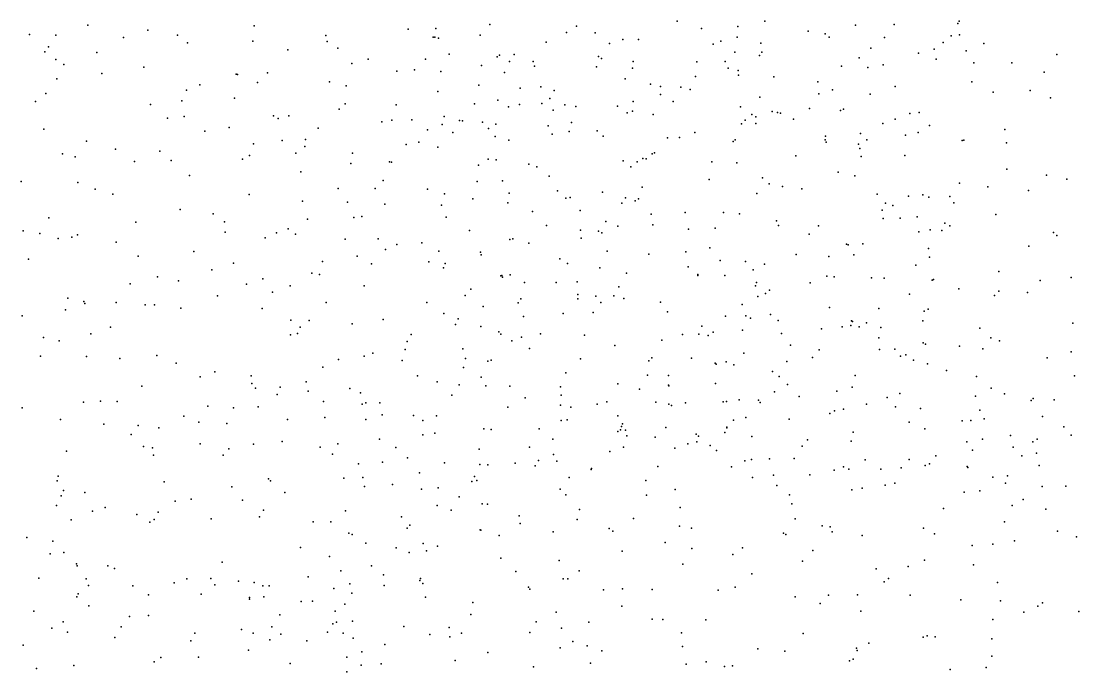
# Model space of a CAD drawing. Header units: metres. Extents: x -25 to 25, y -27.7 to 27.8.
# Drawn here: x 10.815 to 13.632, y -13.867 to -12.134 of the extents above; entities that cross this region are included whole.
import ezdxf

# ---------------------------------------------------------------- set-up
doc = ezdxf.new("R2010")
doc.units = ezdxf.units.M

msp = doc.modelspace()

# ---------------------------------------------------------------- linework, layer by layer
for p in [(12.0633, -12.1426, -1.4442), (12.5625, -12.1343, 10.0375), (12.7961, -12.1343, -2.1631), (13.3097, -12.1404, 6.4219), (13.3135, -12.1341, -7.9249), (10.8371, -12.1693, -1.1973), (10.9926, -12.1452, -12.2753), (11.1523, -12.1579, -0.6439), (11.4357, -12.1469, 3.8207), (11.8455, -12.155, 3.7869), (11.9197, -12.1541, 9.071), (12.038, -12.171, 9.1871), (12.2676, -12.1639, 4.167), (12.294, -12.1476, 7.3501), (12.3442, -12.1649, -1.6939), (12.6273, -12.154, -19.1128), (12.7236, -12.148, -8.0179), (12.9114, -12.1608, 9.8869), (12.9563, -12.1679, 7.1065), (13.0371, -12.1449, 5.7714), (13.1406, -12.1431, 7.1473), (13.3147, -12.1709, 6.2432), (10.9073, -12.1718, -11.5968), (11.0879, -12.1773, 3.9345), (11.2315, -12.1715, 1.4433), (11.2581, -12.1919, -20.1318), (11.4318, -12.1876, -0.8934), (11.6268, -12.1724, -1.1026), (11.6302, -12.1887, 3.8135), (11.9123, -12.1768, -19.5158), (11.917, -12.1764, 7.3637), (11.9265, -12.1798, -11.5067), (12.2132, -12.1897, 9.4434), (12.3819, -12.1934, 8.7047), (12.4178, -12.183, -19.1332), (12.4591, -12.1833, 9.8524), (12.6583, -12.1955, 14.938), (12.6789, -12.1875, 9.2748), (12.7225, -12.1765, 5.2464), (12.7852, -12.1926, 3.1498), (12.9675, -12.177, -2.4279), (13.1144, -12.1775, -13.0812), (13.271, -12.1911, 2.0572), (13.2925, -12.1732, 14.5599), (13.3791, -12.1939, -8.2027), (10.8782, -12.2156, -20.0518), (10.8879, -12.2024, 4.0007), (11.0169, -12.2178, -0.4641), (11.5251, -12.2106, -1.7225), (11.6585, -12.2063, 15.5707), (11.9546, -12.2223, 2.4903), (12.0891, -12.2245, -2.6741), (12.1283, -12.2228, -19.2023), (12.7157, -12.2164, 9.4674), (12.7815, -12.2257, -12.9719), (12.7875, -12.2166, 9.6489), (13.0778, -12.2059, 6.9441), (13.2053, -12.2192, 6.7721), (13.2473, -12.2085, 6.0829), (13.3325, -12.213, 5.561), (13.5734, -12.2225, 2.026), (10.9072, -12.236, -18.1513), (10.9289, -12.2493, -18.846), (11.6959, -12.2465, -11.5278), (11.739, -12.2355, -19.7923), (11.8921, -12.2356, -12.0894), (12.0415, -12.2522, 9.0297), (12.0829, -12.2294, 4.0098), (12.116, -12.2418, 3.8307), (12.1792, -12.2419, 6.9903), (12.1822, -12.2538, -12.1079), (12.353, -12.2285, 4.6225), (12.3611, -12.2336, -11.6592), (12.4453, -12.2415, 4.7627), (12.6144, -12.2421, 5.0179), (12.6901, -12.2412, 9.8956), (12.9997, -12.2541, 3.0129), (13.0475, -12.2317, -13.4927), (13.1113, -12.2506, 5.35), (13.2524, -12.2356, 2.8473), (13.3529, -12.2452, 5.8303), (13.454, -12.2447, 7.2477), (11.0295, -12.2732, -1.4007), (11.1413, -12.2565, -18.4002), (11.3878, -12.2756, 1.8292), (11.3908, -12.2762, -0.6897), (11.4708, -12.2721, -20.004), (11.8156, -12.2674, 3.9172), (11.8626, -12.2638, 7.1351), (11.9324, -12.2678, 8.8638), (12.1022, -12.2711, 15.4121), (12.3472, -12.2558, 9.5646), (12.4432, -12.2591, 5.0301), (12.6114, -12.2811, -11.4965), (12.6979, -12.2594, -2.8611), (12.7245, -12.2653, -13.3894), (12.7257, -12.2783, 2.3289), (12.8198, -12.2822, -18.9416), (13.0699, -12.2573, 2.1146), (13.5402, -12.2701, 14.4006), (10.9096, -12.2877, -12.7941), (11.2909, -12.3038, 4.02), (11.4447, -12.2977, 15.6851), (11.6359, -12.2961, -12.1192), (11.6809, -12.3066, -2.0437), (12.0337, -12.3049, 6.9997), (12.1988, -12.3086, 3.6286), (12.4236, -12.2874, 15.1468), (12.4917, -12.3019, 9.2226), (12.5175, -12.3084, 15.026), (12.5724, -12.3101, -13.1348), (12.9372, -12.2958, -19.5982), (13.143, -12.3078, 5.6795), (13.3474, -12.2955, 6.4326), (10.881, -12.3268, 16.1386), (11.2552, -12.3175, 15.901), (11.383, -12.3388, 1.4923), (11.9249, -12.3216, 8.2914), (12.1445, -12.3122, 8.4354), (12.2348, -12.3187, 9.1222), (12.5176, -12.3297, -11.7941), (12.5966, -12.3163, 9.5787), (12.7821, -12.3366, 5.3022), (12.9398, -12.3278, -8.1946), (12.9762, -12.3174, 14.6579), (13.0762, -12.3283, -19.7558), (13.404, -12.3234, -11.9106), (13.5023, -12.3186, -11.6141), (13.5568, -12.338, -12.1306), (10.853, -12.3477, 4.1572), (11.1597, -12.3559, 4.0953), (11.2433, -12.346, 1.2639), (11.662, -12.3682, 2.22), (11.6782, -12.3541, -19.5285), (11.814, -12.3572, 7.3329), (12.0229, -12.3546, -12.4332), (12.0842, -12.3443, -1.324), (12.1134, -12.362, 4.2727), (12.1426, -12.3559, 4.6913), (12.2019, -12.3537, -12.5731), (12.2235, -12.3403, 7.3383), (12.2635, -12.3574, -2.9474), (12.2924, -12.3615, 15.2293), (12.4036, -12.3601, 8.8345), (12.4451, -12.3482, -1.7652), (12.5515, -12.3479, -12.7238), (12.7313, -12.3622, -18.7575), (12.9145, -12.3666, 5.5302), (13.0055, -12.3683, -12.9791), (11.2045, -12.3927, -12.5011), (11.2493, -12.3883, -18.6898), (11.4874, -12.3867, 4.0653), (11.4994, -12.3937, -19.8192), (11.5279, -12.386, 1.9813), (11.9416, -12.3881, 7.6473), (12.232, -12.3711, 4.4172), (12.4293, -12.3779, 4.6753), (12.4435, -12.3741, -12.2551), (12.4986, -12.383, -12.4981), (12.7613, -12.3831, -8.0103), (12.7716, -12.3891, -11.7425), (12.8158, -12.3744, -13.689), (12.8298, -12.3775, 14.7114), (12.8376, -12.3789, -11.4361), (12.8726, -12.395, -18.551), (12.997, -12.3723, 5.5213), (13.143, -12.3955, 6.8879), (13.1818, -12.3803, -11.785), (13.2071, -12.3771, 5.9583), (10.8749, -12.4218, -19.1562), (11.369, -12.4173, -17.9696), (11.6059, -12.4191, -12.3101), (11.7757, -12.4025, -2.2084), (11.8022, -12.3981, -12.3909), (11.8555, -12.397, -19.1023), (11.8971, -12.4238, 8.1543), (11.9364, -12.4092, 8.6264), (11.9824, -12.3985, -12.6466), (11.9903, -12.4, -2.4917), (12.0441, -12.4031, 4.3417), (12.0602, -12.4202, -12.8907), (12.0789, -12.4083, 7.442), (12.2189, -12.4128, -11.5404), (12.2805, -12.4036, 8.9685), (12.7338, -12.4078, -2.6886), (12.7433, -12.3977, 5.1575), (12.7718, -12.4071, -2.4091), (13.1105, -12.4071, 5.8063), (13.2343, -12.4119, 14.5162), (13.4353, -12.4224, 14.4205), (11.3042, -12.4275, -18.9729), (11.5101, -12.4517, -0.7035), (11.5723, -12.4491, 15.5709), (11.9646, -12.4309, 4.1552), (12.0779, -12.4415, 3.9708), (12.1141, -12.4508, 8.7651), (12.2297, -12.4351, 8.6426), (12.2744, -12.428, -1.4934), (12.3488, -12.4263, 4.9131), (12.3653, -12.4401, 3.293), (12.5362, -12.4453, 14.8875), (12.5684, -12.4437, 4.8518), (12.6097, -12.431, -2.1582), (12.7171, -12.4499, -12.3618), (12.9566, -12.4498, -13.933), (12.9576, -12.4402, -18.2923), (13.0507, -12.4332, 14.5735), (13.0678, -12.4504, -11.9513), (13.1704, -12.4381, 2.814), (13.2045, -12.4308, 6.1462), (13.3212, -12.4523, -12.0661), (13.3263, -12.4515, 2.0432), (10.9887, -12.454, -19.6791), (11.0663, -12.4751, -19.2837), (11.184, -12.4801, -0.445), (11.4342, -12.4609, -19.4421), (11.5703, -12.4678, -12.5468), (11.8401, -12.4623, 7.1927), (11.8738, -12.4561, 15.4245), (11.9249, -12.4697, -1.0847), (12.7115, -12.4546, -12.1256), (12.9592, -12.456, -13.2358), (13.0454, -12.4613, 5.979), (13.0492, -12.4737, 6.9967), (13.4393, -12.4586, 7.2577), (10.925, -12.4871, 16.1622), (10.9585, -12.4957, -1.4339), (11.1172, -12.5075, 16.0448), (11.2146, -12.5051, 4.1731), (11.4044, -12.5016, -18.5478), (11.423, -12.4922, 15.7306), (11.5464, -12.4858, -18.8961), (11.6976, -12.4858, 15.4628), (11.7964, -12.5092, 7.8228), (12.0586, -12.5017, 15.3194), (12.0801, -12.5033, 7.026), (12.4183, -12.5058, 14.9787), (12.4554, -12.5085, -18.5949), (12.4706, -12.5001, -13.1639), (12.4798, -12.5005, -11.441), (12.4956, -12.4876, -1.9357), (12.5016, -12.4852, 3.1084), (12.6551, -12.5085, -18.2446), (12.8786, -12.4926, -12.5549), (13.0525, -12.4946, -19.542), (13.1688, -12.4915, -18.5914), (11.5599, -12.535, 4.1205), (11.6934, -12.5135, -18.112), (11.8016, -12.5095, 4.1293), (12.0331, -12.5174, 8.4829), (12.167, -12.5147, -13.0471), (12.1888, -12.5219, -18.8118), (12.4386, -12.5218, 2.3523), (12.7215, -12.5119, 2.2129), (12.9912, -12.5365, -8.0016), (13.4405, -12.5287, -11.5414), (10.8149, -12.5611, -18.056), (10.9658, -12.5639, -11.5231), (11.2634, -12.5455, 15.9213), (11.7793, -12.5589, -18.8206), (12.0294, -12.5611, 2.3397), (12.0969, -12.5597, -1.2613), (12.2216, -12.5474, 3.4241), (12.6475, -12.5559, 5.089), (12.7899, -12.5513, -12.7791), (13.0357, -12.5457, 2.0625), (13.3144, -12.5653, 6.2413), (13.5462, -12.5447, 14.3626), (13.6006, -12.5547, 6.4288), (11.0117, -12.5813, 4.3096), (11.6593, -12.5795, 7.3751), (11.7581, -12.5801, 8.039), (11.8972, -12.5812, -17.909), (11.9423, -12.5937, -18.1213), (12.115, -12.5926, 4.2557), (12.2434, -12.5859, -2.7786), (12.3637, -12.5897, -1.6527), (12.4692, -12.5763, -2.8877), (12.7742, -12.5928, -18.03), (12.807, -12.567, 5.2774), (12.8427, -12.5747, 5.5893), (12.8946, -12.5811, 5.463), (13.3902, -12.5758, -19.8759), (13.4986, -12.5854, 2.7478), (11.0591, -12.5946, -12.7863), (11.4222, -12.5954, 1.0762), (11.5643, -12.6133, -2.0438), (11.6842, -12.6165, -18.6042), (11.7838, -12.6219, 15.3804), (12.0179, -12.6074, -18.6954), (12.111, -12.6182, -2.5815), (12.2657, -12.6053, 15.071), (12.2777, -12.6034, -18.373), (12.4153, -12.6191, 14.8685), (12.4248, -12.6051, 4.5644), (12.4501, -12.6124, -2.1045), (12.4593, -12.6071, 4.9352), (13.0952, -12.5945, 6.8729), (13.1171, -12.6191, 5.878), (13.1787, -12.6006, -18.9671), (13.2171, -12.597, 7.185), (13.2324, -12.6028, -19.6907), (13.2885, -12.6009, 6.549), (13.2992, -12.6179, 14.3942), (11.2383, -12.6357, -17.8609), (11.3261, -12.6476, -1.7772), (11.9348, -12.6244, 15.3186), (12.1768, -12.6407, -18.0466), (12.3039, -12.6387, 3.1741), (12.4929, -12.6485, -2.485), (12.5837, -12.6439, 2.8742), (12.6857, -12.6438, -13.0016), (12.7281, -12.6475, -13.7114), (13.1082, -12.6375, -14.069), (13.1368, -12.6248, -19.1719), (13.4111, -12.649, 7.2683), (10.8884, -12.6579, 0.7769), (11.1207, -12.6691, 16.0405), (11.3566, -12.6689, 15.797), (11.5777, -12.6617, 7.7214), (11.7007, -12.6573, -17.6041), (11.722, -12.6548, -11.6154), (11.9467, -12.656, 8.0357), (12.2141, -12.6781, 7.3034), (12.3722, -12.6676, -1.8908), (12.4979, -12.6765, 7.0977), (12.8271, -12.666, -14.0299), (12.8321, -12.678, -11.4234), (13.1115, -12.66, 14.4526), (13.1565, -12.659, -19.435), (13.2017, -12.6549, 6.0698), (13.275, -12.6725, 6.365), (10.8199, -12.6927, 0.5505), (10.8644, -12.6994, 0.0427), (10.9652, -12.703, 16.1488), (11.3581, -12.6957, -12.8287), (11.4949, -12.6982, -17.6664), (11.526, -12.6872, -0.6999), (11.5456, -12.7012, 7.4804), (12.0089, -12.6915, 7.6303), (12.3047, -12.6904, 4.7258), (12.3527, -12.6931, 4.4148), (12.362, -12.6981, -17.8928), (12.4043, -12.6797, 2.217), (12.5929, -12.6884, -17.9176), (12.664, -12.6858, 4.8939), (12.9138, -12.7018, 14.5264), (12.9388, -12.6793, 6.9918), (13.2057, -12.695, -16.3883), (13.2366, -12.6899, 2.018), (13.2675, -12.6914, -16.071), (13.2884, -12.6791, -18.8023), (13.5645, -12.6969, -11.9079), (13.5739, -12.7049, 7.3263), (10.9139, -12.7127, 4.3441), (10.9496, -12.7097, -1.4366), (11.0682, -12.7224, -0.2101), (11.4647, -12.7108, -11.5669), (11.6776, -12.7146, 0.9997), (11.766, -12.7137, 7.187), (11.816, -12.7288, 1.9215), (11.8824, -12.7243, 1.3711), (12.1166, -12.7153, 15.1026), (12.1248, -12.7135, -17.666), (12.1668, -12.7258, 4.4361), (12.3065, -12.7117, 7.0063), (13.0131, -12.7284, -14.3463), (13.0175, -12.7303, 5.7632), (13.0567, -12.7274, 2.6441), (13.4995, -12.7334, -11.6291), (11.1264, -12.7597, 0.7842), (11.2746, -12.7479, -0.42), (11.7101, -12.7602, 7.9594), (11.7853, -12.7427, -0.9459), (11.9276, -12.7463, -13.1939), (12.0382, -12.7496, 3.8416), (12.0399, -12.7566, 7.0531), (12.3755, -12.7467, 14.763), (12.487, -12.7548, 4.5505), (12.5858, -12.7484, 4.7475), (12.649, -12.7378, 7.0943), (12.8791, -12.7554, 5.3448), (12.8791, -12.7554, 6.0203), (12.9661, -12.7607, 6.8424), (13.0331, -12.7566, -18.0437), (13.2317, -12.7396, 6.3924), (10.8345, -12.768, 16.2282), (11.3809, -12.7791, 4.1365), (11.6177, -12.7743, 7.287), (11.7484, -12.7802, -13.088), (11.9008, -12.7752, 4.0902), (11.9447, -12.7797, 1.1404), (12.2495, -12.7669, -1.5473), (12.27, -12.7799, -2.1512), (12.3567, -12.7909, -17.6697), (12.5918, -12.7882, -11.4576), (12.6765, -12.7716, 5.1079), (12.7446, -12.7742, -12.4547), (12.7954, -12.7813, 5.8041), (13.1985, -12.7836, 6.4707), (13.2344, -12.7629, -11.5163), (11.178, -12.8154, -4.3743), (11.3228, -12.7967, -4.5676), (11.5892, -12.8049, 7.832), (11.6097, -12.8087, 15.379), (11.9399, -12.7911, 15.1685), (12.0923, -12.8128, -17.3526), (12.095, -12.8117, 4.1373), (12.0973, -12.8163, 2.0512), (12.1176, -12.81, 14.9785), (12.4277, -12.8052, 2.0134), (12.617, -12.8088, 14.5705), (12.617, -12.8114, -13.3516), (12.6894, -12.8118, 6.9485), (12.7649, -12.7963, -17.8256), (12.9609, -12.8131, 5.6045), (12.9801, -12.8151, -13.6697), (13.0796, -12.8175, -12.0386), (13.1141, -12.8189, 5.9607), (13.4194, -12.8009, -19.7121), (13.6118, -12.8166, 1.8685), (11.1054, -12.8336, -1.5387), (11.2337, -12.8256, -11.4371), (11.4153, -12.8344, 15.6641), (11.4585, -12.8202, 7.6226), (11.5317, -12.839, 4.0674), (11.7289, -12.839, -2.1725), (12.1559, -12.8306, 3.2384), (12.2396, -12.8301, -2.3845), (12.2961, -12.8281, 7.267), (12.4069, -12.8414, 14.6148), (12.7708, -12.8389, 5.045), (12.7739, -12.8301, -14.1618), (12.9168, -12.8307, 14.4373), (13.2414, -12.824, -18.3003), (13.2452, -12.8218, -15.789), (13.5293, -12.825, 6.553), (10.9388, -12.8715, 4.2689), (11.338, -12.8654, -1.7476), (11.4842, -12.8556, 0.8188), (11.9972, -12.8646, 7.8325), (12.0129, -12.8475, 1.8439), (12.1462, -12.874, 1.2911), (12.2978, -12.8625, 4.6037), (12.2979, -12.874, 6.982), (12.3454, -12.8669, -17.1457), (12.3937, -12.8653, -13.5142), (12.4206, -12.8726, 2.8864), (12.7776, -12.8673, 1.8416), (12.7979, -12.8594, 6.8409), (12.8079, -12.8506, -13.5221), (13.181, -12.861, 6.1507), (13.3127, -12.8474, -19.1995), (13.4072, -12.8649, 2.574), (13.4188, -12.8529, -18.8028), (13.4959, -12.8569, 14.222), (10.9328, -12.903, -12.7938), (10.9815, -12.8811, -4.6609), (10.9841, -12.8864, -4.2229), (11.068, -12.8837, 0.4262), (11.1453, -12.8896, -17.9126), (11.1702, -12.8897, 15.939), (11.2399, -12.8987, 0.6051), (11.457, -12.8994, 7.4181), (11.6278, -12.8836, -11.5686), (11.8954, -12.8837, 7.1319), (12.0454, -12.8943, -1.4174), (12.1389, -12.8842, 1.5704), (12.3587, -12.8836, 4.3143), (12.5182, -12.8828, -12.7277), (12.7359, -12.8887, 14.4708), (12.9682, -12.8964, -15.7649), (13.0993, -12.899, 6.3334), (13.2311, -12.9015, 7.2484), (10.8176, -12.9188, -4.4966), (11.5332, -12.9301, 7.7085), (11.5817, -12.9313, -17.5023), (11.7796, -12.9291, -17.2974), (11.941, -12.9126, -17.1435), (11.9789, -12.9266, 3.6053), (12.1526, -12.9211, -1.989), (12.2585, -12.913, 14.6163), (12.3389, -12.9103, 1.6764), (12.5367, -12.9085, -17.0654), (12.6911, -12.9202, 5.3646), (12.7451, -12.9192, -12.2748), (12.7575, -12.9252, -15.1395), (12.8108, -12.9152, -15.4443), (12.8314, -12.9317, -14.9301), (13.2203, -12.9062, -16.2939), (11.0526, -12.9495, -11.2996), (11.5585, -12.9495, 15.2809), (11.6966, -12.9401, 7.8508), (11.9716, -12.9417, 14.9032), (12.0395, -12.9473, -2.2363), (12.6279, -12.9461, -16.81), (12.7363, -12.9569, 4.8701), (12.947, -12.9535, 5.3485), (13.002, -12.9484, 6.6085), (13.0245, -12.9445, 7.2138), (13.0263, -12.9326, -16.1064), (13.0293, -12.9343, 14.27), (13.0469, -12.9484, -14.6044), (13.0667, -12.9379, 5.6992), (13.1048, -12.9503, -14.9809), (13.2171, -12.9324, 1.8903), (13.3684, -12.9518, 7.3042), (13.6162, -12.9388, 2.5218), (10.874, -12.9765, -1.3497), (10.9164, -12.9855, 16.1126), (11.0007, -12.9672, -18.0563), (11.5322, -12.97, 3.9851), (11.551, -12.9662, 7.2752), (11.843, -12.987, 3.9681), (11.8536, -12.9688, 7.9505), (12.0875, -12.9613, -13.4783), (12.0922, -12.9677, 14.6836), (12.1222, -12.9852, 7.6257), (12.1478, -12.9761, 7.0556), (12.1979, -12.9671, 7.4732), (12.3155, -12.9707, 1.122), (12.5214, -12.9838, 1.4842), (12.5768, -12.969, 4.597), (12.6204, -12.9678, 4.9357), (12.6452, -12.9713, 7.2046), (12.6578, -12.9621, -17.5392), (12.8403, -12.966, 6.7189), (13.0991, -12.9775, -13.9469), (13.3977, -12.9779, -18.4288), (13.4211, -12.9857, -19.3625), (11.8375, -13.0085, -13.2938), (11.9917, -13.0065, 3.8713), (12.1687, -13.006, 14.4909), (12.3964, -12.9981, 14.426), (12.8645, -12.9971, 7.2174), (12.9408, -13.0097, 6.174), (13.1012, -13.0089, -11.7033), (13.1422, -13.0077, 6.2583), (13.2174, -12.9906, -15.9407), (13.2239, -12.9941, -15.5527), (13.3147, -12.9996, 6.4906), (13.3769, -13.0073, 14.0869), (13.6119, -13.0149, 1.7497), (10.8662, -13.0267, 4.1276), (10.9893, -13.027, -4.8478), (11.0777, -13.0325, 4.1239), (11.1759, -13.0247, 15.8534), (11.66, -13.0352, -13.1127), (11.7287, -13.0266, -1.0068), (11.7518, -13.0182, 14.9677), (11.8296, -13.0376, -1.2489), (11.9984, -13.0327, 14.5755), (12.058, -13.0396, -1.7654), (12.067, -13.0369, 7.7644), (12.3044, -13.0331, -13.7411), (12.487, -13.0388, 6.8736), (12.495, -13.0306, 4.4218), (12.6001, -13.0318, 14.3586), (12.6926, -13.0412, 5.1528), (12.7398, -13.0183, -11.6006), (12.8546, -13.0404, 14.2557), (12.9231, -13.0298, 5.1705), (13.1576, -13.026, -15.2854), (13.171, -13.0228, 6.0838), (13.1922, -13.0374, 5.8272), (13.5476, -13.0306, -18.9895), (11.2275, -13.0451, 0.3227), (11.3305, -13.0684, -12.8588), (11.6187, -13.0561, -1.8465), (11.9933, -13.0566, 7.1569), (12.2654, -13.0708, 14.3305), (12.6638, -13.0447, -14.3177), (12.6659, -13.0479, 6.7827), (12.713, -13.0498, 2.6378), (12.816, -13.0668, 5.9469), (13.2295, -13.0465, 2.3131), (13.2796, -13.0645, -18.2109), (11.2919, -13.0813, 15.6152), (11.4273, -13.0786, -1.6496), (11.4296, -13.0991, -0.5682), (11.5738, -13.0946, 15.0761), (11.871, -13.0789, 14.6621), (11.9227, -13.0951, 0.8535), (12.0406, -13.0821, -17.0459), (12.4039, -13.1002, -13.9734), (12.4831, -13.077, 2.7968), (12.5393, -13.0782, 1.0813), (12.6646, -13.099, 1.2784), (12.8341, -13.0809, 1.5515), (13.0365, -13.0777, 14.0874), (13.3598, -13.0802, 5.8483), (13.6207, -13.0791, 0.3817), (11.136, -13.1059, -1.4257), (11.4388, -13.1119, -17.7219), (11.4971, -13.1286, 7.5267), (11.5051, -13.1094, 7.3276), (11.5798, -13.1193, -0.7901), (11.6906, -13.1128, -17.4636), (11.7188, -13.1241, 7.2532), (11.9816, -13.1029, 14.3905), (12.053, -13.105, -13.6795), (12.1169, -13.1062, 14.2611), (12.2512, -13.1082, 4.1245), (12.462, -13.1141, 4.6598), (12.5391, -13.1032, 7.198), (12.5403, -13.1054, -13.3619), (12.8218, -13.1217, 4.8716), (12.8561, -13.1018, -14.5873), (12.988, -13.12, -14.3086), (13.0289, -13.1087, 7.2813), (13.1556, -13.1262, 13.9652), (13.3985, -13.1119, 5.6734), (13.4344, -13.1263, 2.127), (10.9807, -13.1486, -11.0298), (11.0263, -13.1465, 4.0276), (11.0704, -13.1468, 15.864), (11.62, -13.1474, 14.9386), (11.7236, -13.1546, 3.9005), (11.733, -13.1504, 14.7552), (11.7702, -13.1504, -4.4795), (11.9619, -13.1302, 3.539), (12.1576, -13.1372, 7.6723), (12.252, -13.1569, -16.8743), (12.2535, -13.1301, 7.2536), (12.3495, -13.1544, 0.8618), (12.3751, -13.148, 7.1208), (12.5052, -13.149, 14.2002), (12.5403, -13.1544, -12.3954), (12.5847, -13.1506, -15.1503), (12.685, -13.1483, -16.5797), (12.6937, -13.1469, -14.9681), (12.7275, -13.1424, 5.6551), (12.7789, -13.1436, -11.7752), (12.783, -13.1496, -15.74), (12.8874, -13.1337, -15.1043), (13.0664, -13.1542, 6.4704), (13.1217, -13.1364, -18.0171), (13.3574, -13.1327, 1.7147), (13.5055, -13.1444, 5.9671), (13.5102, -13.1389, 7.349), (13.5666, -13.1426, 5.8095), (10.8176, -13.1641, -12.877), (11.3122, -13.1598, -0.2798), (11.3802, -13.1638, -4.08), (11.4462, -13.161, 15.1653), (11.7764, -13.1823, -4.2062), (11.8596, -13.1841, -13.5307), (11.9213, -13.1849, 13.9877), (12.1114, -13.1625, -11.5738), (12.2787, -13.162, 14.1044), (12.5469, -13.1581, -16.9755), (12.9694, -13.1787, -17.825), (12.9815, -13.1718, -15.6193), (13.0055, -13.1673, 13.9403), (13.1442, -13.1612, 6.3348), (13.2108, -13.1655, 5.4601), (13.3687, -13.1702, 5.5169), (10.9193, -13.195, -18.2135), (11.0354, -13.2079, -12.8557), (11.1264, -13.2111, -4.8779), (11.2483, -13.186, -11.1546), (11.288, -13.2021, 0.1026), (11.3631, -13.2058, 3.9376), (11.5248, -13.1951, 3.9036), (11.6238, -13.1894, -1.6715), (11.7326, -13.1951, -13.301), (11.8845, -13.1976, -17.3747), (12.2537, -13.1979, 13.8705), (12.2692, -13.1962, 4.4035), (12.4041, -13.1855, 4.2374), (12.4163, -13.2062, -12.7034), (12.7122, -13.1967, 5.4185), (12.745, -13.1895, -17.5744), (12.8608, -13.1938, 2.4449), (13.1799, -13.2019, 1.5926), (13.3219, -13.1983, 6.2625), (13.3445, -13.1976, 7.3311), (13.3799, -13.1932, 13.79), (13.5354, -13.1873, 1.61), (11.1076, -13.2349, 15.722), (11.1818, -13.2176, -3.9986), (11.885, -13.2359, 3.8972), (11.9168, -13.2312, 7.8582), (12.0477, -13.2199, 3.2801), (12.0671, -13.2218, 7.811), (12.1948, -13.2203, 13.6113), (12.4046, -13.2271, 13.4703), (12.4114, -13.2223, 13.686), (12.4138, -13.2139, 13.854), (12.4246, -13.2237, -11.7236), (12.4286, -13.2386, 12.877), (12.5325, -13.2165, 13.9548), (12.6128, -13.2345, 6.9396), (12.6194, -13.2391, 13.7005), (12.6889, -13.2297, 4.8468), (12.6945, -13.2159, -13.5552), (12.695, -13.2176, 0.8248), (12.7612, -13.2404, 6.7815), (13.0314, -13.229, 5.1498), (13.2219, -13.2197, 13.711), (13.45, -13.238, 12.7562), (13.5921, -13.215, 13.7437), (13.6121, -13.2367, 13.1563), (11.1406, -13.2667, 3.9505), (11.2915, -13.2602, -17.9633), (11.4334, -13.2611, -4.7927), (11.5101, -13.2539, -13.0727), (11.6112, -13.2687, 14.8169), (11.6586, -13.2598, 7.3522), (11.7691, -13.2476, 14.3406), (11.813, -13.2693, 7.3212), (12.1689, -13.2691, -17.4319), (12.2309, -13.2477, 13.3718), (12.4194, -13.269, -13.1243), (12.5039, -13.2419, 13.266), (12.5909, -13.2603, 12.9561), (12.615, -13.2547, 2.6833), (12.6502, -13.2642, 13.4528), (12.8951, -13.2665, -13.8519), (12.9092, -13.2489, -14.1096), (13.0254, -13.2524, 13.6226), (13.3336, -13.2542, -18.1301), (13.3755, -13.2479, 12.9273), (13.457, -13.2687, 13.1199), (13.5095, -13.2545, 5.4749), (13.5217, -13.2475, 13.5879), (10.9355, -13.279, 15.9087), (11.1646, -13.2707, -1.1244), (11.1673, -13.2898, -10.9516), (11.3526, -13.2905, 15.147), (11.3678, -13.2736, 0.3295), (11.6446, -13.2875, -0.9833), (11.8438, -13.2968, 13.8362), (12.0349, -13.2738, 13.5746), (12.2332, -13.288, 13.2169), (12.3834, -13.2807, 2.8844), (12.5564, -13.2717, 4.3859), (12.6667, -13.2778, 13.261), (13.251, -13.2922, 12.8237), (13.3494, -13.2768, 0.4106), (13.48, -13.2915, 13.3551), (13.5196, -13.2846, 6.2206), (11.7137, -13.313, 3.8604), (11.7776, -13.3085, 14.0402), (11.9426, -13.3105, -11.4773), (12.0369, -13.3146, 3.9349), (12.0584, -13.316, 4.0156), (12.131, -13.3116, -14.1506), (12.1842, -13.3188, 12.9586), (12.1929, -13.3041, 4.0208), (12.2414, -13.3063, 12.8072), (12.3343, -13.3258, 12.5832), (12.5105, -13.3203, 4.5829), (12.7069, -13.3212, 7.1266), (12.7428, -13.3048, 12.9608), (12.7605, -13.3017, 5.1616), (12.8084, -13.3002, 13.4085), (12.8739, -13.2993, 7.3213), (13.0052, -13.3215, 1.193), (13.0628, -13.3024, 13.4356), (13.1588, -13.3234, 6.513), (13.1807, -13.3012, 5.24), (13.2228, -13.3176, 13.3329), (13.2342, -13.3133, 13.1151), (13.3346, -13.3207, 6.377), (13.3365, -13.3233, 5.2987), (13.5266, -13.3177, 0.6171), (10.9139, -13.3456, -9.7357), (11.474, -13.3534, -4.0156), (11.6744, -13.3511, -4.6735), (11.7251, -13.3498, -1.3425), (11.8761, -13.3367, -17.6584), (12.0228, -13.3471, 7.6769), (12.2743, -13.35, 0.731), (12.3332, -13.3279, 4.1369), (12.7626, -13.3493, -14.2319), (12.8185, -13.3436, 5.7223), (12.9159, -13.3426, 6.7519), (12.9803, -13.3302, 13.0825), (13.02, -13.3271, 13.2855), (13.1052, -13.327, -17.8978), (13.4028, -13.3486, 1.9336), (13.4426, -13.3452, 0.1429), (10.911, -13.3588, -3.8406), (11.1959, -13.3609, 15.2505), (11.376, -13.3741, 3.8845), (11.479, -13.3588, -0.4518), (11.7294, -13.3733, 14.2384), (11.8041, -13.3682, -13.8244), (11.8814, -13.381, -4.3618), (11.926, -13.377, 7.4986), (12.0154, -13.3602, 12.4608), (12.0284, -13.3577, 12.6336), (12.2507, -13.3804, 3.0406), (12.4791, -13.3575, 4.2611), (12.5573, -13.3818, -12.0508), (12.8274, -13.3705, 6.8837), (13.0273, -13.3823, 4.9001), (13.0554, -13.3778, 7.3341), (13.1168, -13.3702, 2.0338), (13.142, -13.3648, 12.6566), (13.4372, -13.3648, 7.3672), (13.5347, -13.3733, 12.5434), (13.5977, -13.3728, -18.1989), (10.9219, -13.3983, -10.148), (10.9279, -13.3844, 15.7738), (10.9849, -13.3896, -10.4279), (11.2676, -13.4075, -0.9349), (11.4046, -13.4101, -0.1657), (11.517, -13.3899, -1.2835), (11.9813, -13.4013, 13.4365), (12.2658, -13.3958, -14.3204), (12.4808, -13.3963, 0.6425), (12.8613, -13.3958, 12.7045), (13.3272, -13.3886, 12.566), (13.3687, -13.3852, 6.4082), (13.4843, -13.4084, 1.2811), (10.9089, -13.4244, -12.9952), (11.039, -13.4298, 15.4486), (11.2251, -13.413, -3.8742), (11.46, -13.4369, -18.015), (11.6788, -13.4382, -13.573), (11.9226, -13.4244, -14.1103), (11.9605, -13.4365, 12.7512), (12.0426, -13.4201, 13.2538), (12.0572, -13.4203, 12.9632), (12.3021, -13.4348, -17.6739), (12.57, -13.4291, 12.5829), (12.8675, -13.4201, -17.5956), (13.2722, -13.4321, 0.9162), (13.4549, -13.4242, 5.2665), (13.5442, -13.4337, 0.8185), (10.9484, -13.4621, -9.4755), (11.0046, -13.4391, 3.8204), (11.1234, -13.4485, -18.1743), (11.169, -13.4613, -9.7317), (11.1795, -13.4416, -13.0392), (11.3209, -13.4596, -4.8297), (11.4498, -13.4539, -13.2008), (11.8277, -13.4544, 13.6896), (12.1416, -13.4514, 12.3242), (12.2963, -13.4617, 12.3748), (12.4458, -13.4589, -12.3217), (12.8765, -13.4598, 7.1217), (11.1578, -13.4686, -9.9752), (11.5924, -13.4674, 14.7019), (11.6394, -13.4674, 3.8274), (11.8427, -13.4847, 12.3906), (11.8503, -13.4764, 12.6139), (12.0378, -13.4892, 0.6231), (12.0391, -13.4897, 3.5176), (12.1444, -13.4717, 3.9609), (12.2319, -13.4946, -11.7694), (12.381, -13.4858, 4.3767), (12.3907, -13.4922, -12.6859), (12.5686, -13.479, 4.3121), (12.6008, -13.4849, -14.2979), (12.9483, -13.4785, 6.9042), (12.9699, -13.481, 4.6833), (12.9751, -13.4945, 12.5165), (13.2184, -13.4844, 12.4352), (13.4341, -13.468, 6.4553), (13.5757, -13.4925, 6.3712), (10.8298, -13.5091, -18.2925), (10.8992, -13.5195, 15.5485), (11.688, -13.4976, 14.4227), (11.6967, -13.5018, -11.1624), (12.088, -13.504, 3.8972), (12.5308, -13.5225, 12.4288), (12.8454, -13.4975, 5.3756), (12.8519, -13.5016, 4.5152), (13.0551, -13.5043, -17.7367), (13.248, -13.4999, 7.3722), (13.4606, -13.5185, 7.4104), (13.6263, -13.5076, 6.5599), (10.929, -13.5494, -4.9017), (11.5594, -13.5362, -0.3126), (11.7329, -13.5246, 13.8853), (11.814, -13.5367, -4.2124), (11.8485, -13.5494, 3.8608), (11.8858, -13.5257, 13.4542), (11.8949, -13.5453, 12.8493), (11.9242, -13.5323, -17.8439), (12.4161, -13.546, -13.0203), (12.6018, -13.5389, -13.4541), (12.736, -13.5373, 12.4756), (12.9237, -13.544, 2.0699), (13.3482, -13.5307, 5.1529), (13.4031, -13.5267, 12.3874), (10.8918, -13.5529, -0.4083), (10.9623, -13.5793, -0.1806), (11.35, -13.5753, -9.7871), (11.6361, -13.5601, 12.3789), (12.0923, -13.5641, 12.2243), (12.2479, -13.5707, 12.2374), (12.7104, -13.5547, 0.4029), (12.8959, -13.5723, 5.0828), (13.2209, -13.5701, 5.021), (10.964, -13.5847, 0.3077), (11.0454, -13.5848, -3.7005), (11.0639, -13.5919, -0.5511), (11.6666, -13.5979, -13.8768), (11.7477, -13.5848, -18.0016), (12.1323, -13.5998, 3.3622), (12.3014, -13.5981, 4.0895), (12.5776, -13.5803, 2.6432), (12.7614, -13.6061, 2.2171), (13.092, -13.5926, 12.3063), (13.1779, -13.587, 1.9129), (13.3513, -13.5819, 6.6113), (10.8616, -13.6178, 15.3102), (10.9885, -13.6191, 3.7043), (11.2221, -13.6303, 14.9802), (11.2559, -13.6197, -13.1906), (11.3203, -13.6182, -0.7466), (11.3304, -13.6355, 12.1405), (11.394, -13.6258, -10.1559), (11.4358, -13.6292, -10.6219), (11.5792, -13.614, -0.0891), (11.6902, -13.6329, 14.1702), (11.78, -13.6089, 12.7296), (11.8771, -13.6241, 13.0132), (11.879, -13.6187, 13.3306), (11.8845, -13.6317, 13.1708), (12.2591, -13.6195, -17.8453), (12.2712, -13.6194, 4.1458), (13.1141, -13.6278, 6.9534), (13.1251, -13.6182, 5.9414), (13.4153, -13.6296, 6.2705), (10.9665, -13.6592, 11.8686), (10.9947, -13.6372, 12.083), (11.1124, -13.6384, -0.0312), (11.1544, -13.6623, 11.9282), (11.2946, -13.6607, 3.8184), (11.4586, -13.6383, -18.1397), (11.4752, -13.638, 12.3058), (11.648, -13.6452, 14.4735), (11.6959, -13.6573, -0.5566), (11.7815, -13.6375, 12.1689), (12.1663, -13.6417, -14.2718), (12.1698, -13.6474, 3.9886), (12.3657, -13.6484, 3.0423), (12.4169, -13.6458, 0.3925), (12.4954, -13.6477, 12.214), (12.6713, -13.6498, 4.3105), (12.7169, -13.6414, -17.7297), (12.9652, -13.6632, 5.4442), (13.0424, -13.6622, 5.714), (13.1831, -13.6629, 0.0973), (10.963, -13.6678, 15.0734), (10.9953, -13.6918, -13.1065), (11.4228, -13.6737, -13.3867), (11.4233, -13.6693, -10.4065), (11.4609, -13.6673, 12.0491), (11.5607, -13.68, 14.6529), (11.5906, -13.679, 12.5345), (11.6775, -13.6871, 0.1242), (11.8923, -13.6684, 0.3926), (12.0179, -13.6821, -4.3484), (12.8765, -13.6671, 4.441), (12.9434, -13.6856, 0.208), (13.3182, -13.6757, 6.7355), (13.4232, -13.6778, 12.2391), (13.5358, -13.6835, 5.1907), (10.8488, -13.7056, 3.2776), (11.1035, -13.7197, 3.7324), (11.1541, -13.7169, 12.2576), (11.5039, -13.7154, -13.5963), (11.6513, -13.7053, -10.914), (12.013, -13.7149, -17.9503), (12.2398, -13.7083, -12.579), (12.4152, -13.6927, 4.1527), (13.0517, -13.7052, 4.6181), (13.4859, -13.7081, 1.8254), (13.5233, -13.6926, 6.5379), (13.6323, -13.7062, -17.8136), (10.9268, -13.7344, 12.2046), (11.0814, -13.7473, 14.9679), (11.4828, -13.7475, 3.8142), (11.6454, -13.739, -18.1092), (11.6545, -13.735, 14.2991), (11.6977, -13.7325, 13.8987), (11.834, -13.7467, -0.1392), (12.187, -13.7337, 3.7944), (12.327, -13.7349, 12.0902), (12.4957, -13.7273, -13.1991), (12.5241, -13.728, -14.1971), (12.639, -13.7291, 2.3994), (13.4036, -13.7282, -17.7627), (10.8968, -13.7508, 3.4228), (10.9381, -13.7612, -3.5632), (11.0646, -13.7755, 0.5104), (11.2777, -13.7644, 0.1069), (11.4014, -13.754, 12.4161), (11.4333, -13.7639, -3.8712), (11.5069, -13.7668, -0.7801), (11.6309, -13.7619, 12.7028), (11.6728, -13.7639, 14.0763), (11.9035, -13.7675, -14.1407), (11.9549, -13.7491, -4.7495), (11.9569, -13.7739, 0.0432), (11.9875, -13.7638, 12.0726), (12.1697, -13.7628, 0.1802), (12.254, -13.7507, -12.1147), (12.574, -13.7631, 12.0772), (12.898, -13.765, -17.7143), (13.2179, -13.7749, 7.0163), (13.2281, -13.7711, 4.9053), (13.2492, -13.774, 12.0953), (10.8206, -13.7961, -9.3732), (11.2665, -13.7848, -3.6796), (11.477, -13.7818, 11.9146), (11.576, -13.785, -4.8501), (11.6996, -13.7777, -14.0317), (11.7833, -13.7948, 13.2691), (12.2506, -13.8033, -12.8186), (12.2844, -13.7864, 4.0995), (12.3222, -13.7981, 3.249), (12.5766, -13.8001, 2.63), (13.0397, -13.8039, 12.0265), (13.0731, -13.7907, 4.9211), (13.4003, -13.7791, 5.0699), (11.1868, -13.8288, -18.2599), (11.2871, -13.8283, -13.324), (11.4204, -13.8091, 14.7057), (11.6826, -13.8285, -9.9647), (11.7227, -13.8141, 13.6367), (12.0577, -13.816, -12.5938), (12.3613, -13.8116, 0.0928), (12.7773, -13.8058, 12.0287), (12.8489, -13.8124, 4.3869), (13.0314, -13.8334, 4.712), (13.0419, -13.8105, 1.943), (13.4007, -13.8253, 6.7805), (10.8559, -13.8582, 14.948), (10.9549, -13.8505, 3.3055), (11.169, -13.8409, 11.7322), (11.5316, -13.8448, -13.8012), (11.7209, -13.849, 13.1021), (11.7741, -13.8458, -0.7839), (11.9711, -13.8373, -11.6329), (12.1795, -13.8536, -4.4752), (12.3311, -13.8439, 3.9818), (12.5864, -13.8467, 4.3572), (12.6394, -13.8404, -17.8773), (12.6888, -13.8529, -13.66), (12.7098, -13.8509, 4.2934), (13.0217, -13.8382, 4.5358), (13.2892, -13.8613, 7.3974), (13.3851, -13.8557, 6.1174), (11.6827, -13.8672, 11.9191)]:
    msp.add_point(p)

doc.saveas('drawing.dxf')
